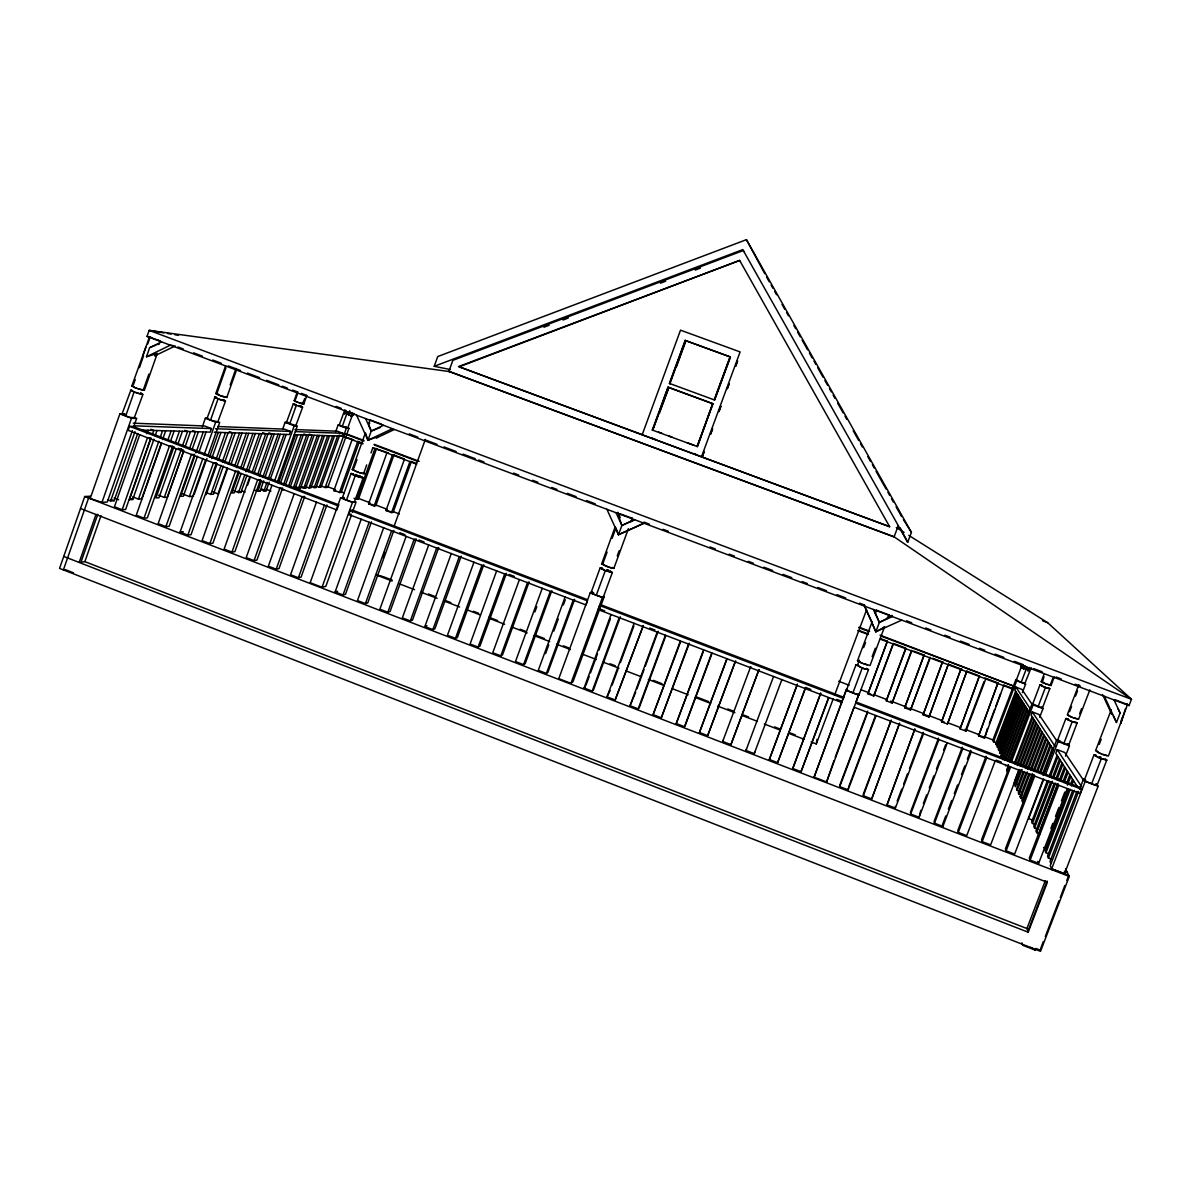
<?xml version="1.0" encoding="UTF-8"?>
<svg xmlns="http://www.w3.org/2000/svg" width="1191" height="1191" viewBox="0 0 1191 1191"><rect width="100%" height="100%" fill="white"/><g stroke="black" fill="none" stroke-linecap="round" stroke-linejoin="round"><path stroke-width="1.5" d="M814.093 777.157L846.712 688.77L814.093 777.157L826.599 781.981L859.187 693.504L855.942 702.109M1021.342 666.618L1021.372 667.764L1021.402 665.769L1021.789 668.33L1023.084 664.935M867.658 711.146L839.863 785.018L839.759 786.641L848.111 789.871L848.171 788.219M630.977 521.732L632.242 518.13M1073.508 717.801L1078.197 718.902M1077.617 718.977L1076.664 718.843M1076.054 722.148L1077.155 723.026L1073.299 721.91M1076.217 722.654L1074.371 722.267M1077.155 722.877L1068.714 745.06L1057.504 740.445L1059.722 740.876M826.599 781.981L833.953 760.647M1068.238 715.166L1069.146 715.895M1078.555 685.376L1067.315 714.794L1071.081 716.803M1057.474 740.623L1065.9 718.456L1068.119 718.917M609.628 567.378L613.841 568.42L612.68 567.452M603.346 597.019L612.338 572.514L610.075 570.98M811.086 741.978L816.282 743.973L816.981 739.373M138.677 388.906L144.349 390.335L143.188 389.442M607.097 552.088L602.661 564.192L604.537 565.442M792.759 768.508L820.703 693.236L792.759 768.508L801.052 771.708L828.355 698.12M614.943 527.509L601.604 563.983L611.415 568.047M602.586 568.271L600.115 568.077L605.475 570.563M1125.51 708.645L1120.82 723.458L1121.892 718.054M349.99 411.952L348.784 415.361L347.117 412.681L344.631 413.798L345.301 410.642M348.784 415.361L349.767 410.761M134.791 387.507L131.829 385.973L149.53 336.815M810.877 689.485L805.682 687.505L777.619 762.672L769.341 759.471L797.315 684.319L769.341 759.471M1043.018 682.711L1051.013 685.525L1050.12 684.825M131.442 390.484L132.424 391.095M1048.884 688.041L1049.792 688.74L1047.336 688.026M1047.618 684.497L1049.971 684.914M1049.822 688.621L1042.438 708.005L1033.059 704.06M777.619 762.672L805.592 687.475M627.032 530.933L618.486 534.714L621.881 525.454L618.888 516.745L619.841 517.757M1044.016 676.801L1042.274 682.22M1042.795 682.503L1041.202 681.714L1043.852 674.761M1032.642 704.164L1040.011 684.81L1041.991 685.272M1021.67 666.052L1016.295 680.165L1024.796 683.589L1031.212 667.66M90.293 496.2L84.725 496.528L59.55 568.39L1040.502 951.341L1069.28 876.442L1065.573 868.968M63.391 569.894L88.596 498.017L101.979 502.364L107.294 502.021L132.335 430.68M90.412 497.898L119.874 413.843L125.07 414.111M134.181 417.818L128.926 417.178L121.958 414.2L130.295 391.675M143.203 354.888L145.838 347.37M133.466 384.648L135.253 379.557M139.421 367.691L143.575 355.811M147.744 343.946L149.53 338.854M125.68 416.061L134.121 391.958L140.449 393.968M155.113 355.454L157.301 353.459L146.478 356.749L149.649 347.683L161.589 341.891M79.157 562.45L95.98 514.452M97.781 514.304L80.988 562.182L84.859 561.631L1026.925 928.533L1028.205 932.225L63.733 556.435M101.979 502.364L131.486 418.264L136.608 418.503L133.556 427.197M129.536 426.318L128.122 430.338L336.83 509.942L338.289 505.892L129.536 426.318L132.96 426.438L339.033 504.969M143.307 389.978L148.86 374.182M134.062 418.383L142.95 394.34L140.642 392.941M144.349 390.335L157.286 353.504M84.859 561.631L100.982 515.703M107.592 499.758L110.644 500.935L134.985 431.618M110.644 500.935L114.113 500.711L137.739 433.435M139.734 434.76L114.44 506.77L122.167 509.748L125.621 509.48L150.84 437.782L147.49 437.722L122.167 509.748M146.85 433.747L148.086 430.264M150.751 439.092L129.432 499.699L132.722 499.491L153.952 439.151M152.567 433.896L153.788 430.427L150.81 429.296M155.158 435.698L156.989 430.532M132.603 496.855L138.469 499.118L158.85 441.221M160.085 437.707L162.557 430.695M161.366 443.022L141.684 498.895L138.469 499.118M162.586 439.524L165.668 430.785M161.648 443.112L136.265 515.197L144.007 518.189L147.371 517.877L172.665 446.104L169.42 446.074L144.007 518.189M168.05 439.613L171.102 430.948M170.492 441.399L174.139 431.053M174.005 446.61L155.902 497.972L158.969 497.764L176.238 448.784M175.211 443.186L179.439 431.202M178.084 443.543L182.402 431.306M158.641 495.248L164.313 497.421L181.464 448.813M182.685 445.345L187.583 431.455L184.739 430.368M183.771 450.555L167.306 497.228L164.313 497.421M184.992 447.101L190.471 431.544M183.608 451.493L158.15 523.638L165.906 526.63L169.182 526.288L194.55 454.456L191.394 454.456L165.906 526.63M189.473 448.858L195.532 431.693L192.719 430.621M192.168 449.32L198.361 431.782M202.306 426.884L205.358 418.235L208.112 418.428M219.635 395.352L215.809 393.566L225.65 365.726M194.684 456.317L180.541 496.364L183.384 496.171L197.483 456.287M195.919 452.833L203.289 431.931M218.578 394.936L216.732 393.893L225.948 367.796M198.703 452.818L206.058 432.02M217.611 421.733L210.524 420.185L218.057 398.866L224.518 400.876M133.332 423.177L204.569 425.976L211.447 428.596L210.197 432.139L139.764 430.011M773.555 676.503L745.983 750.464L754.245 753.65L754.752 752.191M182.521 493.923L189.384 496.558L202.842 458.475M204.063 455.022L215.69 422.15L219.695 422.329L208.142 455.007M230.191 384.931L235.714 369.284M217.7 422.239L225.546 400.965L223.312 399.7M219.308 395.323L226.796 397.422L236.637 369.612M215.854 464.564L191.036 534.714L187.865 535.101L180.094 532.109L205.626 459.89M194.163 494.548L206.936 458.446M209.631 456.868L218.295 432.393M211.685 458.595L220.931 432.467M187.865 535.101L213.427 462.867L216.479 462.808M216.36 458.55L225.531 432.601M206.162 494.682L217.134 463.686M218.355 460.232L228.106 432.69M205.849 492.478L210.822 494.384L221.109 465.309M222.315 461.885L232.617 432.824L229.282 431.559M223.342 466.187L213.427 494.205L210.822 494.384M224.593 462.674L235.133 432.899M227.213 467.825L217.968 493.908L213.055 492.032M228.449 464.341L239.54 433.033M227.689 468.301L202.083 540.595L209.869 543.602L212.936 543.17L238.468 471.204L235.505 471.294L209.869 543.602M230.95 464.296L242.011 433.107M234.731 465.919L246.314 433.241M236.577 467.587L248.725 433.316M239.272 471.978L231.813 493L234.255 492.851L241.073 473.646M240.522 468.48L252.939 433.435M242.919 468.405L255.306 433.509M233.749 490.737L238.513 492.568L244.676 475.239M245.897 471.77L259.43 433.628M238.513 492.568L240.91 492.404L247.028 475.149M248.264 471.696L261.737 433.703M249.812 476.742L224.116 549.096L231.932 552.103L234.895 551.641L260.501 479.601L257.643 479.735L231.932 552.103M247.52 485.273L250.557 476.698M252.388 471.562L265.787 433.822L262.63 432.631M254.085 473.184L268.049 433.896M257.718 474.226L271.995 434.015L268.883 432.839M259.355 475.894L274.213 434.075M254.71 490.126L257.792 491.302L261.484 480.926M262.72 477.457L278.084 434.194M257.792 491.302L260.04 491.154L263.717 480.822M264.938 477.368L280.257 434.268M282.669 429.207L285.111 422.329L288.267 422.477M297.69 402.23L294.192 400.652L297.274 391.973M295.949 425.634L286.435 422.448L293.328 403.749L294.549 404.106M295.606 399.193L297.452 393.983M260.903 489.739L263.955 490.9L267.007 482.34M268.213 478.916L284.054 434.373M289.666 424.041L296.321 405.327L298.807 406.205M263.955 490.9L266.144 490.766L269.181 482.221M270.402 478.812L286.182 434.447M217.893 426.512L284.411 429.132L290.485 431.425L289.383 434.536L214.246 432.259M271.98 485.199L246.209 557.626L254.04 560.648L256.914 560.127L282.595 488.027L279.84 488.191L254.04 560.648M274.63 480.807L294.222 425.768L297.318 425.902L277.235 482.355M304.822 398.538L302.559 403.421M295.77 425.827L302.663 407.143L300.876 406.25M302.306 403.689L303.765 404.032L306.861 395.352M278.366 483.204L295.621 434.73M280.481 483.084L297.661 434.789M283.532 484.603L301.234 434.894M285.602 484.484L303.243 434.968M288.639 485.868L306.742 435.072L303.794 433.956M290.038 487.491L308.707 435.132M293.582 487.268L312.131 435.236L309.213 434.134M294.951 488.876L314.067 435.296M294.207 493.67L268.362 566.172L276.208 569.194L278.977 568.643L304.732 496.468L302.082 496.677L276.208 569.194M294.117 487L298.435 488.652L317.431 435.385M298.435 488.652L300.385 488.518L319.307 435.444M299.522 486.672L303.794 488.295L322.612 435.549M303.794 488.295L305.715 488.176L324.473 435.608M304.822 486.33L309.065 487.953L327.704 435.698M329.52 435.757L310.94 487.834L309.065 487.953M310.017 486.017L314.216 487.61L332.706 435.861M335.594 432.02L338.08 425.038L339.867 425.172M314.216 487.61L316.062 487.491L334.492 435.906M344.839 409.853L339.197 425.142L347.846 428.194L345.837 427.122M1078.733 684.914L1078.183 686.463L1079.106 685.301M344.631 413.798L345.852 410.404M316.508 486.226L319.292 487.283L337.604 436.01M342.234 426.601L347.549 411.729M339.361 436.055L321.094 487.164L319.292 487.283M316.478 502.17L290.559 574.732L298.42 577.769L301.085 577.173L326.93 504.939M294.326 434.685L341.966 436.129L342.978 433.301L337.44 431.216L294.951 429.549M325.173 487.521L346.373 428.165L348.933 428.284L327.823 487.342L325.173 487.521L320.2 485.63M354.486 413.545L352.03 416.061L352.923 414.453L350.764 415.972L351.97 412.562M362.868 443.871L343.767 436.665L344.78 433.837L346.492 433.896L363.806 440.432M347.653 428.224L352.968 413.396M298.42 577.769L324.384 505.192M339.39 492.732L357.598 441.891L359.265 441.921L341.117 492.598L333.882 490.632L352.06 439.792L353.757 439.836M344.259 497.525L340.566 497.853L310.181 582.712L322.032 587.282L325.858 586.329L351.137 515.792M358.312 472.202L352.268 469.507L365.146 433.554M368.823 423.281L370.044 419.857L381.552 424.175M342.413 497.689L351.092 473.452L353.504 474.048M353.921 468.152L356.987 459.592M346.507 500.116L355.216 475.79L358.446 476.906M376.684 437.603L378.009 436.591L367.959 440.253L371.235 431.097C370.803 429.296 367.17 423.341 369.791 423.162M322.032 587.282L352.462 502.394L356.079 502.021L352.372 512.353M350.169 510.418L587.52 600.889L586.032 604.983L348.71 514.467L350.169 510.418L352.581 510.15L587.103 599.52M366.709 464.907L363.642 473.452L362.019 473.318M370.996 452.937L372.828 447.801M354.278 502.2L363.225 477.859L361.543 476.757M353.995 498.285L356.749 499.327L374.986 448.456L387.015 452.386M376.609 448.456L358.417 499.178L356.749 499.327M371.473 521.926L345.479 594.294L343.023 594.979L335.118 591.927L361.201 519.231M404.315 458.922L393.938 454.992L375.761 505.773L374.138 505.952L368.6 503.838L386.881 452.937L388.445 452.937M147.014 336.413L149.188 330.369L449.751 371.607L893.994 536.739L1131.45 699.266L1129.053 705.578L147.014 336.413L150.632 336.904M374.138 505.952L392.42 455.022L393.983 455.022M343.023 594.979L369.136 522.254M434.224 366.307L437.722 356.556L746.444 239.659L911.428 532.377L907.691 542.307L742.782 249.619L434.224 366.307L450.421 369.552M391.571 512.577L409.898 461.617L411.386 461.587L393.119 512.368L391.571 512.577L386.018 510.463L404.33 459.518M383.636 527.792L357.479 600.547L365.399 603.614L367.751 602.884L393.834 530.442M898.312 525.618L894.069 536.918L448.858 371.428L452.848 360.337L743.303 250.512L743.943 251.629M365.399 603.614L391.601 530.829M382.787 557.671L384.663 552.46M394.042 526.377L425.336 439.419M406.131 536.367L379.884 609.197L387.834 612.263L390.082 611.504L416.24 538.987L414.111 539.404L387.834 612.263M428.686 544.972L402.35 617.876L410.314 620.943L412.458 620.139L438.705 547.562L436.68 548.024L410.314 620.943M461.215 556.152L434.894 628.788L432.854 629.637L424.874 626.555L451.285 553.592M432.854 629.637L459.294 556.644M473.944 562.226L447.459 635.265L455.453 638.361L457.389 637.468L483.784 564.757M455.453 638.361L481.968 565.293M496.647 570.891L470.088 644.003L478.112 647.1L479.928 646.162L506.413 573.377L504.701 573.958L478.112 647.1M519.425 579.57L492.761 652.757L500.815 655.854L502.528 654.886L529.087 582.027L527.494 582.652L500.815 655.854M542.247 588.28L515.509 661.526L523.564 664.638L525.186 663.625L551.82 590.706M534.908 611.921L536.799 606.725M523.564 664.638L550.331 591.361M565.13 597.004L538.302 670.325L546.386 673.451L547.89 672.379L574.613 599.386L573.228 600.1L546.386 673.451M545.567 653.636L548.753 644.956M553.83 631.051L558.281 618.903M563.358 604.998L565.278 599.788M592.135 591.867L590.185 592.895L558.773 678.632L570.936 683.336L573.02 681.669L604.269 596.497L602.408 597.54L570.936 683.336M591.168 592.374L600.145 567.884M618.754 517.132L620.02 513.678M612.159 538.258L615.33 529.608M668.047 387.135L713.037 403.689L697.256 446.565L652.311 430.04L668.047 387.135L652.876 430.1M669.938 383.591L685.674 340.671L730.247 356.958L714.421 399.953L669.416 383.398L685.182 340.373L730.023 356.809L714.183 399.878M652.549 430.07L668.836 387.551L659.472 413.098M669.625 383.472L685.376 340.492M676.533 366.56L685.956 340.849M596.304 595.217L605.311 570.623L612.338 572.514M617.266 555.929L619.171 550.748M836.871 699.4L842.067 701.38L841.977 702.601L598.224 609.628L599.728 605.549L600.979 604.805L843.615 697.271L843.526 698.477L599.728 605.549M613.841 568.42L628.431 528.64M620.362 616.834L593.475 689.961L592.18 691.122L584.066 687.981L611.043 614.526M586.032 685.108L589.232 676.399M590.498 672.915L597.54 653.77M598.82 650.301L610.328 618.963M592.18 691.122L619.201 617.638M712.635 403.555L697.524 446.565M696.988 446.551L712.754 403.749L668.211 387.343M615.166 699.98L643.319 625.588L615.166 699.98L607.023 696.839L634.088 623.31M610.164 690.438L607.023 696.839M612.085 685.212L618.501 667.794M620.437 662.553L633.895 625.975M701.499 456.778L740.117 351.926L680.508 330.16L642.187 434.76L889.632 526.69L458.446 366.605L739.656 260.427L459.324 366.783L641.83 434.551M702.199 456.749L704.119 451.538M710.521 434.134L712.456 428.909M718.858 411.52L720.778 406.295M729.115 383.681L727.195 388.891L729.264 383.755M735.517 366.277L737.452 361.067M702.362 456.749L704.283 451.538M710.699 434.149L712.62 428.939M719.022 411.565L720.942 406.339M735.666 366.366L737.586 361.156M665.68 636.113L639.269 707.633L638.197 708.868L630.039 705.727L657.194 632.123M635.652 692.299L630.039 705.727M636.947 688.8L644.018 669.625M645.314 666.141L658.176 631.26M638.197 708.868L665.382 635.25M689.395 643.155L661.303 717.786L653.115 714.63L680.359 640.966M680.597 641.755L653.115 714.63M661.303 717.786L688.562 644.093M711.89 653.695L685.301 725.393L684.453 726.718L676.25 723.547L703.568 649.81M703.062 652.266L676.25 723.547M684.453 726.718L711.801 652.951M735.71 660.826L707.662 735.666L699.43 732.495L726.838 658.697M726.852 659.397L699.43 732.495M707.662 735.666L735.1 661.839M730.917 744.643L758.935 669.684L730.917 744.643L722.684 741.472L750.702 666.543L750.166 667.585M754.245 753.65L781.847 679.674M801.052 771.708L828.847 697.598M816.282 743.973L833.268 698.7M834.563 695.216L866.572 609.881M846.667 689.634L855.957 664.876L857.803 665.025M861.153 662.687L857.505 660.752L872.08 621.91M875.251 613.469L876.516 610.09M863.624 647.636L865.515 642.574M857.416 665.322L859.351 660.156M852.89 692.894L862.224 668.047L855.957 664.876M901.795 620.154L875.847 631.751L879.36 622.402L887.637 618.203M872.154 656.658L875.34 648.202M835.248 757.193L854.007 707.275M859.173 694.398L868.477 669.625L866.631 668.374M862.15 663.253L870.025 665.501L884.63 626.645M887.801 618.189L889.082 614.809M867.926 693.802L887.384 641.175L867.926 693.802L873.762 696.02L893.324 644.033M893.205 643.378L873.762 696.02M839.759 786.641L867.688 712.412M848.811 786.507L875.34 716.029M848.111 789.871L876.055 715.612M905.726 648.098L886.283 700.784L892.133 703.018L911.74 650.986M886.283 700.784L905.875 648.767M911.562 650.301L892.133 703.018M863.356 795.752L891.21 720.123L863.341 794.069L863.356 795.752L871.708 798.967L899.562 723.309L871.708 798.967M930.186 657.938L910.534 710.015L904.684 707.782L924.097 655.035L913.691 651.105M904.684 707.782L924.097 655.035M929.963 657.238L910.534 710.015M886.997 804.878L914.837 729.13L886.997 804.878L895.379 808.108L923.516 733.701M923.114 714.794L942.513 661.973L923.114 714.794L928.98 717.027L948.378 664.191L928.98 717.027M897.165 801.201L901.721 789.157M903.671 783.991L907.587 773.659M909.537 768.493L923.204 732.331M941.575 721.82L960.958 668.94L941.575 721.82L947.455 724.054L966.839 671.158L947.455 724.054M938.508 738.167L910.46 812.247L910.698 814.019L919.11 817.264L947.336 742.782M910.698 814.019L938.895 739.566M920.792 810.312L919.11 817.264M923.397 803.419L926.658 794.799M929.278 787.906L933.848 775.832M936.454 768.939L939.729 760.32M943.644 749.988L945.609 744.807M960.065 728.862L979.449 675.907L960.065 728.862L965.961 731.095L985.761 678.915M966.258 728.416L984.019 681.609M934.473 823.189L962.745 748.663L962.254 747.219L934.116 821.373L934.473 823.189L942.9 826.435L971.201 751.893L970.665 750.419L967.39 759.054M945.773 815.984L942.498 824.604L942.9 826.435M948.393 809.076L951.669 800.456M954.289 793.548L957.564 784.929M961.494 774.582L964.77 765.947M978.615 735.904L997.969 682.905L978.615 735.904L984.51 738.152L1003.864 685.123M1027.907 931.347L1047.038 880.983M984.51 738.152L987.384 728.505M989.364 723.294L994.634 709.419M995.959 705.95L1000.574 693.802M958.293 832.39L986.669 757.789L986.044 756.285L957.817 830.514L958.293 832.39L966.75 835.635L995.14 761.019M880.015 635.116L1014.345 686.373L1013.243 689.291L880.209 639.091M993.488 741.77L1016.697 680.761L1015.893 679.585L992.803 740.281L993.488 741.77L996.45 742.901M1031.897 704.104L1021.908 689.381L1015.968 687.133L1014.866 690.051L1029.173 712.188L1010.697 760.602M1029.366 667.883L1028.027 670.816L1026.627 668.166L1023.575 669.148L1024.855 665.784M1015.67 691.286L995.661 743.854L999.115 745.998M996.138 744.866L1016.206 692.12M1021.149 682.443L1026.97 667.139M1017.159 693.609L996.971 746.668L1000.47 748.856M997.448 747.71L1017.71 694.457M1028.027 670.816L1029.307 667.451M1018.692 695.976L998.296 749.556L998.787 750.598L1019.258 696.839M1022.384 692.596L1025.6 684.11L1024.751 682.919M1020.821 699.266L1000.157 753.561L999.651 752.489L1020.255 698.388M1022.429 701.737L1001.542 756.568L1001.035 755.481L1021.848 700.844M1023.471 703.345L1002.45 758.533L1002.971 759.65L1024.052 704.268M1004.534 759.962L1025.123 705.906M1005.71 759.396L1025.734 706.844M1007.303 759.709L1026.806 708.526M1007.854 760.855L1027.431 709.479M1008.167 764.622L1007.407 769.267M1009.492 761.183L1028.533 711.191M1008.583 765.307L1006.618 770.458L1007.452 772.274M1009.894 761.868L1032.15 703.449L1033.133 704.893L1042.988 708.615L1039.698 717.25M1009.432 767.093L981.578 839.685L982.173 841.605L990.644 844.866L1019.139 770.175M1011.412 761.912L1033.133 704.893M982.173 841.605L1010.638 766.93M1057.266 741.502L1038.894 714.421L1032.329 711.935L1031.108 715.151L1053.544 749.839M1014.509 762.806L1032.091 716.684M1015.104 764.012L1032.746 717.711M1038.061 706.754L1045.43 687.445L1046.681 687.907M1016.816 764.414L1033.937 719.528M1017.427 765.634L1034.607 720.57M1019.645 764.801L1035.813 722.431M1050.194 685.197L1052.814 678.334M1014.434 781.356L1018.975 769.431M1020.27 766.036L1036.498 723.488M1051.013 685.525L1054.288 676.95M1020.732 769.937L1014.851 785.36L1015.461 786.685L1022.027 769.49M1022.042 766.513L1037.718 725.393M1023.337 766.051L1038.433 726.48M1023.158 771.723L1016.548 789.052L1017.174 790.407L1020.627 791.732M1025.138 766.528L1039.683 728.416M1017.174 790.407L1024.275 771.813M1025.57 768.418L1040.398 729.532M1026.091 772.393L1018.29 792.819L1018.93 794.203L1021.729 795.275M1027.386 768.984L1041.693 731.527M1018.93 794.203L1027.416 771.976M1028.726 768.567L1042.423 732.659M1023.56 799.176L1020.732 798.089L1020.077 796.675L1028.622 774.299M1030.587 769.133L1043.733 734.683M1020.732 798.089L1029.962 773.882M1031.287 770.428L1044.492 735.859M1032.255 773.51L1021.893 800.62L1022.563 802.064L1032.954 774.85M1033.55 770.13L1045.832 737.929M1034.264 771.44L1046.606 739.12M1006.127 850.836L1034.666 776.1L1033.818 774.507L1005.412 848.885L1006.127 850.836L1014.613 854.111L1043.197 779.346M1036.855 770.383L1047.976 741.249M1037.599 771.723L1048.765 742.469M1039.579 772.378L1050.179 744.643M1040.621 773.004L1050.983 745.894M1042.631 773.733L1052.427 748.112M1043.182 775.401L1056.834 739.685L1059.648 740.742M1044.075 773.406L1053.246 749.392M1043.718 779.227L1028.667 818.619L1033.49 820.465M1045.683 774.09L1058.114 741.561L1056.834 739.685M1069.563 711.712L1071.558 706.516M1075.518 696.125L1077.513 690.944M1083.929 780.82L1064.724 752.489L1057.191 749.63L1055.792 753.308L1077.9 787.489M1047.306 780.879L1031.674 821.775L1032.418 823.413L1035.455 824.574M1049.271 775.773L1057.087 755.317M1032.418 823.413L1048.78 780.611M1050.09 777.202L1057.95 756.657M1063.771 743.705L1072.213 721.627L1070.724 721.046M1050.924 781.475L1033.773 826.316L1034.532 827.983L1037.614 829.174M1052.248 778.021L1059.499 759.054M1034.532 827.983L1052.427 781.207M1053.767 777.753L1060.392 760.424M1079.612 713.766L1081.607 708.571M1054.154 783.306L1035.917 830.976L1036.706 832.688L1039.817 833.879M1056.119 778.199L1061.97 762.88M1078.555 719.349L1089.839 689.872M1065.483 756.121L1069.414 745.849L1068.059 743.943M1036.706 832.688L1055.688 783.097M1056.998 779.673L1062.878 764.28M1057.787 783.648L1029.292 858.086L1030.126 860.096L1038.641 863.386L1067.3 788.546M1038.12 835.754L1057.921 784.035M1059.231 780.596L1064.516 766.81M1030.126 860.096L1058.769 785.286M1060.809 780.373L1065.454 768.24M1063.206 781.043L1067.121 770.83M1064.144 782.576L1068.074 772.304M1066.481 783.574L1069.786 774.954M1050.864 828.46L1052.844 823.249M1055.509 816.326L1058.829 807.662M1061.479 800.724L1064.799 792.075M1067.449 785.137L1070.769 776.472M1068.61 789.425L1045.088 850.821L1045.966 852.711L1049.241 853.977M1070.575 784.303L1072.525 779.197M1045.966 852.711L1070.247 789.32M1071.572 785.896L1073.538 780.745M1072.689 790.452L1047.529 856.106L1048.422 858.056L1051.742 859.336M1048.422 858.056L1074.386 790.348M1076.917 791.434L1050.03 861.54L1050.968 863.535M1078.629 791.375L1050.239 865.753L1052.144 869.817M1079.552 789.32L1083.557 778.899L1085.209 781.341L1098.087 786.239L1064.486 873.732L1051.653 868.835L1085.209 781.341M1026.925 928.533L1045.266 880.715M1084.376 780.12L1093.963 754.915L1096.42 755.362M1098.712 752.608L1095.556 750.747L1111.233 709.866M1081.726 789.276L856.061 703.256L856.091 702.035L1080.639 787.608L1081.726 789.276L1080.133 793.444L854.513 707.38M1099.233 744.375L1101.199 739.269M1028.205 932.225L1047.351 882.323L80.526 508.527M1035.828 948.468L1040.1 950.135L1043.316 941.56M1045.311 936.543L1058.948 900.798M1060.288 897.463L1064.814 885.508M1066.808 880.477L1068.074 877.023M745.983 750.464L746.534 749.02M1091.641 783.782L1101.273 758.697L1106.811 760.2L1105.486 759.099M1113.347 716.014L1116.488 722.475L1120.106 713.037L1114.047 699.936M1097.194 784.988L1106.796 759.992M1102.732 754.32L1108.419 756.032L1127.579 704.313M1023.575 669.148L1024.945 666.126M722.684 741.472L723.339 740.073M1016.295 680.165L1017.308 680.24M350.764 415.972L353.295 413.381M584.066 687.981L585.391 686.85M868.477 669.625L864.83 668.821M598.224 609.628L599.49 608.869L604.686 610.849M857.505 660.752L859.336 660.901M146.478 356.749L170.343 345.182L173.588 345.688M154.666 355.886L175.211 345.941M365.563 418.577L371.235 431.097L383.472 425.306M356.615 415.212L367.959 440.253L392.449 428.686M376.326 438.035L394.161 429.609M149.649 347.683L156.006 345.062M371.235 431.097L380.391 427.435M616.075 512.74L621.881 525.454L634.475 519.663M631.424 521.33L634.55 519.886M606.889 509.286L618.486 534.714L645.269 522.611L626.913 531.037M621.881 525.454L631.111 521.345M863.966 604.82L875.847 631.751L884.407 627.24L883.216 627.434M887.28 617.548L892.104 615.39L892.342 616.596L879.36 622.402L873.435 609.494M424.874 626.555L426.959 625.722M543.915 327.242L549.125 325.262M563.045 320.007L568.256 318.027M660.454 283.19L665.665 281.21M695.246 270.029L700.457 268.064M351.092 473.452L354.293 475.283M352.268 469.507L353.206 469.477M335.118 591.927L337.604 591.257M157.793 344.527L159.177 344.244M386.018 510.463L393.119 512.368M348.71 514.467L351.137 514.17M180.094 532.109L183.295 531.722M368.6 503.838L372.991 504.716M293.328 403.749L294.862 404.642M294.192 400.652L294.996 400.727M224.355 400.652L223.64 399.968M333.882 490.632L335.624 490.498M189.384 496.558L193.552 496.275M281.701 489.739L283.771 489.605M215.765 397.422L214.559 397.109L217.328 398.479M601.649 563.805L602.929 563.909M216.732 393.893L217.596 393.968M215.809 393.566L217.849 393.893M131.829 385.973L133.169 386.092M343.767 436.665L352.402 439.33M133.749 425.812L211.447 428.596M215.497 428.73L290.485 431.425M295.428 431.604L342.978 433.301M1128.085 704.804L1115.178 699.802M632.242 518.264L620.005 513.812M1041.247 681.609L1042.274 681.788M1042.051 681.922L1042.914 682.086M857.699 665.218L860.87 667.377M362.957 477.963L359.474 477.085M352.64 473.884L351.851 473.914L353.251 474.822M859.247 661.094L860.081 662.181M652.311 430.04L653.219 430.145M122.479 413.977L124.549 414.334M140.806 393.893L141.908 393.983L140.94 393.224M142.488 394.355L139.823 393.67M888.888 614.884L876.755 610.328M131.769 390.097L130.385 390.157L134.553 391.988M602.229 568.36L601.127 568.435L604.179 570.042M225.203 400.98L222.94 400.37M611.757 567.958L612.516 567.601M216.345 397.511L214.901 397.094L207.055 418.369L210.524 420.185M302.425 407.158L299.641 406.384M303.526 404.047L301.621 403.526M163.837 332.87L149.188 330.369L1131.45 699.266L1047.663 622.685L908.763 535.369M167.499 333.495L171.162 334.12M174.824 334.745L178.486 335.371M1096.077 755.466L1095.02 755.362L1097.119 756.791M1106.99 755.615L1105.308 755.213M1097.685 751.298L1096.628 751.193L1097.715 752.102M448.858 371.428L449.751 371.607M360.56 477.368L362.183 477.502L361.573 476.981M1067.806 718.977L1066.838 718.843L1068.595 720.004M865.917 669.119L867.435 669.238L866.72 668.642M142.22 389.874L140.017 389.323M1048.11 688.264L1048.75 688.115M1041.693 685.287L1040.83 685.138L1041.559 685.718M215.601 397.199L216.598 397.437M224.206 396.826L225.858 396.975M301.874 407.069L298.658 406.071M293.879 403.838L294.713 404.032M360.918 473.035L364.669 473.81L363.925 473.199M160.309 341.013L149.054 336.904M867.465 664.98L863.773 663.774M302.157 403.749L299.76 402.96M157.301 340.06L158.492 340.418M358.208 476.713L359.965 477.368M359.652 472.648L361.409 473.303M138.99 393.566L135.714 392.524M222.285 400.295L219.457 399.387M223.551 396.752L220.707 395.829M301.115 403.451L298.673 402.647M865.366 669.134L862.224 667.913M606.815 571.04L611.325 572.127L610.373 571.308M355.618 474.509L357.226 475.045M1074.714 718.233L1075.786 718.59M359.89 472.857L356.675 471.74M1047.827 688.279L1045.341 687.326M137.129 388.504L138.796 389.07M714.66 400.042L730.455 357.121M669.416 383.398L670.25 383.696M1072.094 721.478L1073.657 722.148M135.536 387.938L137.293 388.445M608.437 567.11L605.266 565.919M356.853 476.266L353.742 475.209M1104.519 755.109L1101.184 753.843M862.224 668.047L863.847 668.642M1101.124 758.503L1105.724 759.59M298.718 402.603L295.368 401.367M658.563 432.065L661.958 433.316M668.568 435.832L671.962 437.097M687.311 442.784L694.308 445.315M651.819 438.05L655.303 439.345M693.519 453.533L696.988 454.813M1042.438 620.734L1047.663 622.685M177.921 346.953L183.131 348.918M193.567 352.834L202.262 356.109M212.698 360.024L221.392 363.3M228.344 365.905L240.508 370.49M247.475 373.096L259.638 377.666M266.605 380.286L278.768 384.857M282.252 386.167L287.463 388.132M292.688 390.097L297.899 392.047M301.383 393.358L306.593 395.323M336.16 406.429L341.37 408.394M409.183 433.881L417.877 437.157M424.845 439.762L437.008 444.332M443.96 446.953L456.138 451.523M463.091 454.143L475.269 458.714M478.737 460.024L483.963 461.989M513.529 473.095L518.74 475.06M532.645 480.286L537.87 482.251M551.775 487.476L557.001 489.441M567.422 493.357L576.116 496.632M586.553 500.548L595.247 503.823M643.944 522.12L649.155 524.07M663.074 529.31L668.285 531.26M710.015 546.952L715.24 548.917M729.145 554.143L734.371 556.108M748.276 561.333L753.486 563.298M763.922 567.214L772.617 570.489M783.053 574.404L791.747 577.665M802.183 581.595L807.394 583.56M817.83 587.476L826.524 590.736M836.96 594.666L845.655 597.927M859.56 603.167L864.785 605.117M906.515 620.809L911.725 622.774M925.645 627.999L930.856 629.965M944.776 635.19L949.986 637.155M960.422 641.071L969.117 644.331M979.553 648.261L984.763 650.226M995.2 654.142L1003.894 657.402M1014.33 661.333L1023.024 664.593M1033.46 668.523L1042.155 671.784M1056.06 677.024L1061.27 678.974M1075.19 684.2L1080.401 686.165M1021.402 665.769L1021.863 667.094M346.179 427.241L348.933 428.284M338.08 425.038L346.373 428.165M1016.697 680.761L1025.6 684.11M374.182 444.347L419.172 461.304M859.158 627.24L869.594 631.17M344.78 433.837L363.88 441.042M374.302 444.972L417.699 461.349M858.83 627.717L869.192 631.632M881.295 636.188L1014.345 686.373M357.598 441.295L362.793 443.246M411.237 461.527L416.418 463.478M859.813 630.783L868.507 634.059M880.67 638.644L885.881 640.609M894.575 643.884L904.996 647.83M932.791 658.31L943.227 662.241M948.438 664.206L962.328 669.461M967.554 671.426L977.975 675.357M984.927 677.977L997.09 682.562M1004.043 685.197L1012.722 688.472M373.289 447.801L416.671 464.177M857.743 630.605L868.105 634.52M339.197 435.087L341.966 436.129M285.111 422.329L294.222 425.768M205.358 418.235L215.69 422.15M1058.114 741.561L1069.414 745.849M326.825 486.375L335.46 489.65M340.641 491.615L344.095 492.94M357.896 498.18L369.969 502.781M375.15 504.746L387.239 509.346M392.405 511.311L399.313 513.946M838.762 681.282L849.153 685.242M861.257 689.842L868.179 692.477M873.375 694.442L887.206 699.712M890.674 701.037L906.247 706.948M909.701 708.273L923.546 713.528M928.742 715.508L942.572 720.778M947.768 722.743L959.886 727.359M965.067 729.324L978.913 734.594M984.108 736.574L994.485 740.519M867.897 692.983L870.815 694.085M904.535 706.903L908.912 708.571M922.891 713.9L928.742 716.119M941.292 720.897L944.225 722.014M978.198 734.936L984.094 737.169M133.734 417.401L136.608 418.503M313.278 486.434L316.062 487.491M119.874 413.843L131.486 418.264M340.566 497.853L352.462 502.394M590.185 592.895L602.408 597.54M846.607 690.512L859.173 695.291M301.442 486.553L305.715 488.176M999.651 752.489L1002.718 753.65M294.639 486.33L300.385 488.518M1001.035 755.481L1004.132 756.657M178.308 448.263L183.503 450.243M399.774 532.719L404.985 534.699M418.875 539.999L424.085 541.979M509.197 574.434L514.408 576.429M649.735 628.044L654.931 630.024M996.152 760.141L1001.333 762.121M266.427 489.382L270.967 491.124M261.588 489.025L266.144 490.766M256.958 489.992L260.04 491.154M1013.779 783.053L1017.159 784.348M241.937 490.93L245.078 492.136M237.738 491.198L240.91 492.404M1020.077 796.675L1022.89 797.762M382.103 576.206L376.52 575.059L392.107 581.044M383.442 576.727L392.092 580.047M428.432 593.996L435.34 596.661M445.732 600.651L450.913 602.646M473.408 611.281L478.603 613.276M488.98 617.266L497.644 620.585M520.125 629.22L525.32 631.215M535.697 635.205L544.361 638.525M563.388 645.835L568.583 647.83M610.105 663.774L615.3 665.769M653.368 680.389L662.017 683.708M696.616 697.003L708.734 701.648M727.761 708.958L732.956 710.953M743.333 714.942L748.529 716.937M774.492 726.897L779.673 728.892M790.065 732.882L795.246 734.877M399.03 583.709L414.617 589.694M421.54 592.359L437.127 598.344M444.049 600.993L459.622 606.978M466.559 609.643L480.405 614.958M489.054 618.293L504.642 624.278M511.564 626.928L527.151 632.912M534.074 635.577L549.661 641.562M556.584 644.227L570.429 649.542M582.548 654.201L596.408 659.516M603.331 662.181L618.903 668.166M625.841 670.831L641.413 676.816M648.336 679.466L663.923 685.45M672.587 688.785L688.16 694.77M695.082 697.42L710.67 703.405M717.592 706.069L734.907 712.724M741.829 715.374L757.416 721.359M764.339 724.024L779.926 730.009M788.576 733.328L804.163 739.313M1043.554 847.516L1046.785 848.751M129.759 498.344L132.722 499.491M114.142 497.987L118.653 499.729M111.076 499.535L114.113 500.711M1064.382 871.202L1067.21 872.303M1051.668 868.79L1068.759 875.385M84.725 496.528L1069.28 876.442M1045.356 683.723L1046.651 684.23M1042.884 686.433L1045.43 687.445M299.164 405.565L300.534 406.012M296.589 405.342L294.251 404.478M295.204 404.88L296.321 405.327M65.267 569.626L73.5 572.841M1072.138 717.354L1073.627 717.935M216.777 398.375L218.385 398.896M1099.635 756.613L1101.05 757.163M1097.938 757.327L1101.273 758.697M607.157 569.774L608.705 570.385M607.008 569.849L608.288 570.355M358.521 475.641L360.292 476.206M134.121 387.373L135.968 387.968M132.707 391.392L134.121 391.958M1044.254 686.909L1041.783 685.942M1072.272 717.31L1069.429 716.178M1069.295 720.436L1070.858 720.987M300.087 405.923L301.472 406.414M1099.531 753.144L1101.318 753.769M1099.71 757.952L1093.963 755.124M860.631 662.613L862.418 663.238M355.737 471.234L353.31 469.864M359.742 476.117L360.784 476.579M1044.447 683.262L1042.125 682.279M1068.014 719.855L1069.667 720.481M1098.057 752.459L1099.948 753.188M301.978 403.154L303.765 404.032M1042.304 686.076L1039.981 684.914M225.605 396.618L226.796 397.422M216.464 398.107L215.497 397.556M133.839 387.075L132.841 386.48M1067.732 719.572L1065.885 718.605M1041.559 707.275L1042.467 707.886M1067.642 744.122L1068.744 744.896M1030.766 947.321L1035.411 950.18L1022.637 945.237L1021.848 942.81M896.272 527.524L904.088 532.437M685.182 340.373L686.15 340.983M1126.12 703.568L1129.053 705.578M1041.961 707.156L1042.988 708.615M1096.33 783.767L1098.087 786.239M1015.968 687.133L1030.394 709.002M1032.329 711.935L1054.928 746.206M1057.191 749.63L1081.488 786.462M903.373 519.589L911.428 532.377M1112.513 714.421L1111.575 713.454M766.513 276.937L769.252 281.791M771.083 285.021L772.914 288.267M774.731 291.497L776.562 294.743M782.025 304.449L784.765 309.318M786.596 312.548L788.427 315.794M793.891 325.5L795.722 328.746M797.538 331.976L800.278 336.83M802.109 340.075L807.587 349.782M809.404 353.027L812.143 357.881M813.974 361.126L815.79 364.357M817.622 367.602L823.1 377.309M824.916 380.554L827.656 385.408M829.487 388.638L831.303 391.884M833.134 395.114L834.965 398.36M837.69 403.213L843.168 412.92M845 416.165L846.816 419.396M853.203 430.74L858.681 440.447M860.512 443.692L862.329 446.923M867.807 456.644L870.547 461.498M872.378 464.728L874.194 467.974M876.025 471.204L886.059 489.025M887.89 492.255L889.707 495.501M891.538 498.731L893.354 501.977M896.094 506.83L901.572 516.537M739.656 260.427L889.632 526.69M872.363 623.34L871.857 622.506L875.847 631.751M746.444 239.659L764.771 273.692M900.247 527.941L907.691 542.307M1117.947 708.541L1120.106 713.037M1104.37 696.303L1116.488 722.475M1102.553 694.487L1111.575 713.975M1005.353 764.83L1005.904 765.992M874.075 609.941L875.549 613.142M864.696 606.413L872.065 622.417M879.36 622.402L875.355 613.201M617.846 512.309L620.005 517.043M618.486 534.714L615.583 527.226M1037.763 861.361L1038.641 863.386M367.959 440.253L365.563 433.048M965.603 730.143L965.961 731.095M235.997 368.436L236.19 369.939M1021.64 667.005L1021.789 668.33L1021.491 664.652M895.215 806.367L895.379 808.108M1021.119 664.548L1021.372 667.764M1095.899 784.05A6.967 0.834 22.1 0 1 1095.169 784.973A6.967 0.834 22.1 0 1 1086.43 781.475A6.967 0.834 22.1 0 1 1085.671 779.971M354.382 501.813A6.551 0.789 19 0 1 347.296 500.414A6.551 0.789 19 0 1 343.097 497.734M603.375 596.795A6.551 0.819 20.1 0 1 598.969 596.155A6.551 0.819 20.1 0 1 591.719 593.103A6.551 0.819 20.1 0 1 593.639 592.701M858.339 693.624A6.699 0.834 21.1 0 1 856.925 694.219A6.699 0.834 21.1 0 1 848.87 691.152A6.699 0.834 21.1 0 1 847.53 689.515"/></g></svg>
